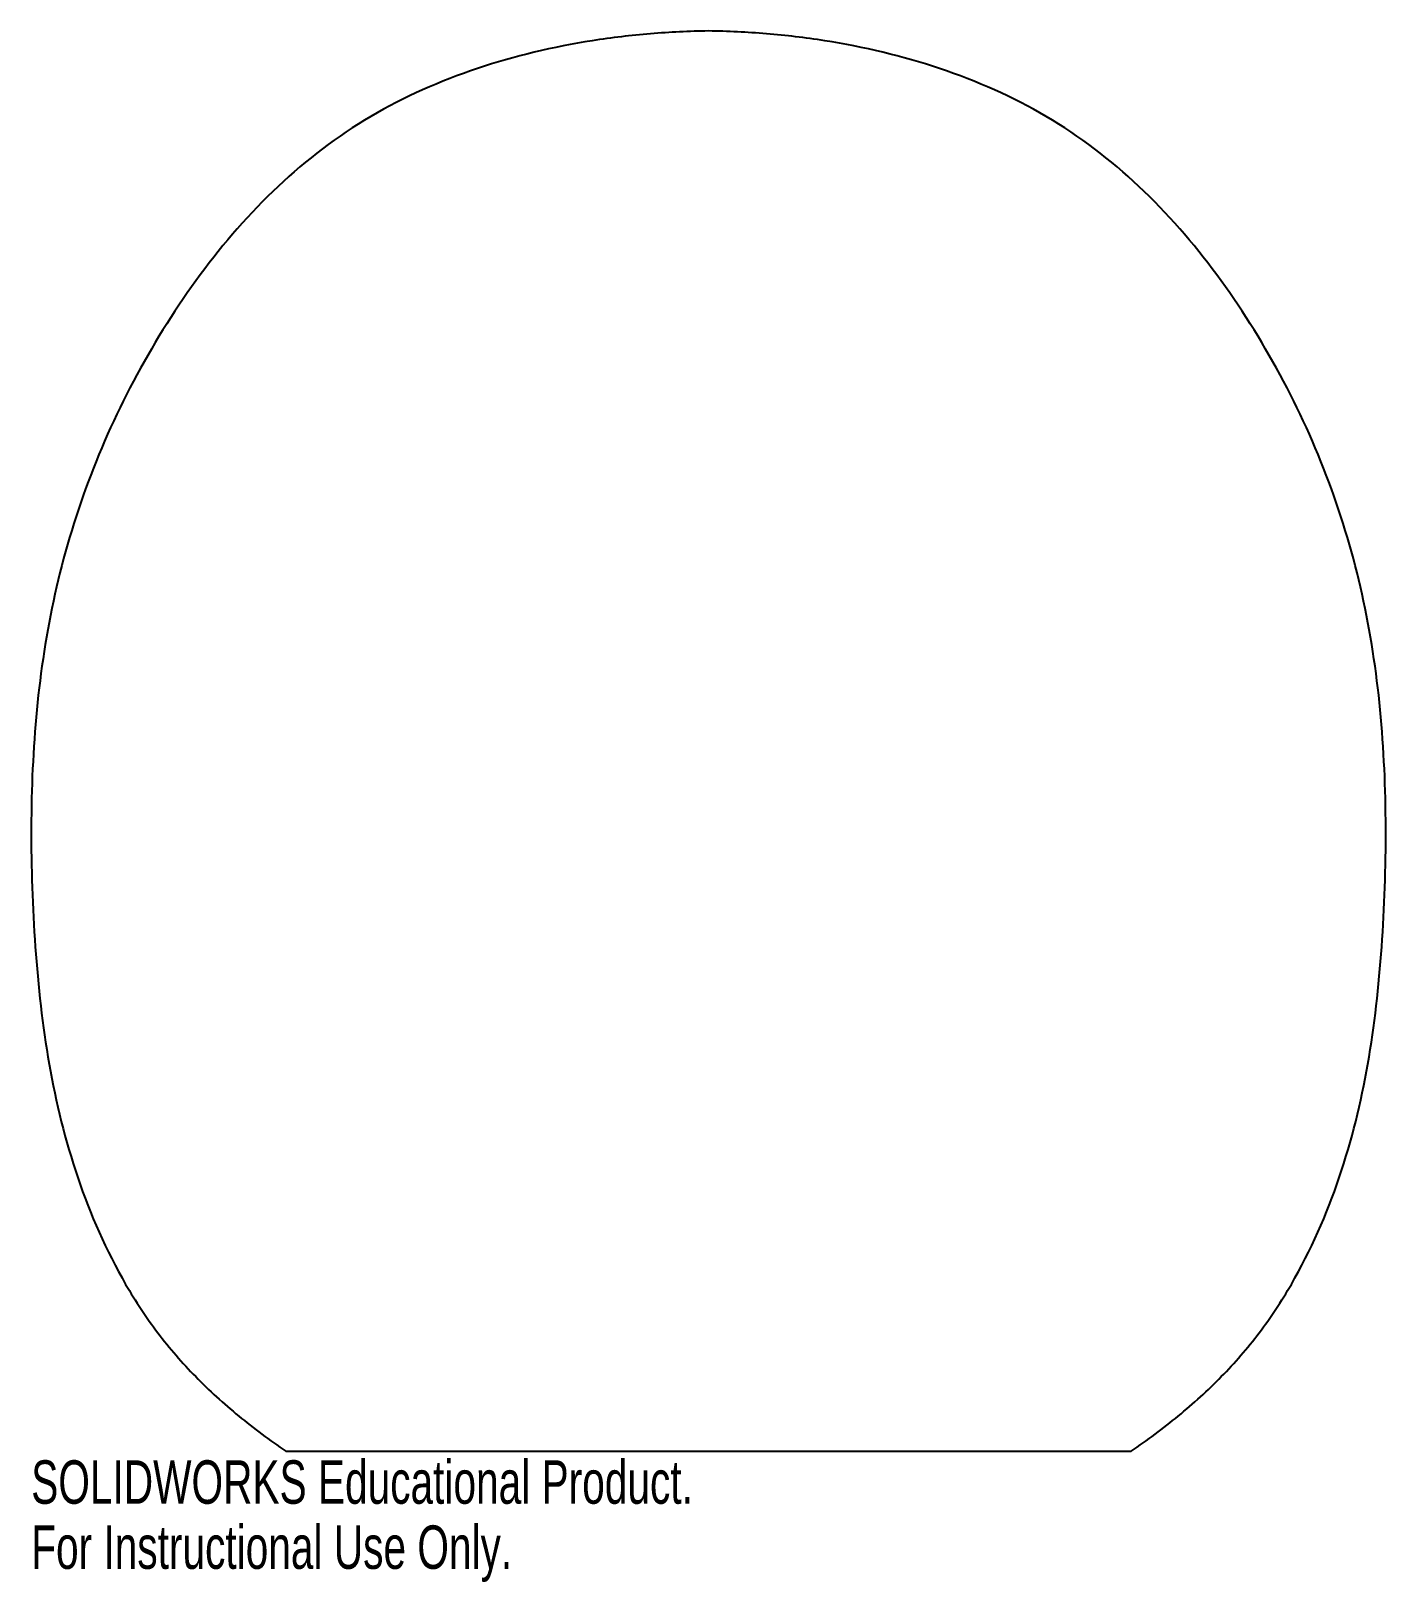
# Model space of a CAD drawing. Header units: millimetres. Extents: x -75 to 75, y -69 to 104.
import ezdxf

# ---------------------------------------------------------------- set-up
doc = ezdxf.new("R2010")
doc.units = ezdxf.units.MM
doc.styles.add('SLDTEXTSTYLE0', font='TXT', dxfattribs={"width": 0.7})

msp = doc.modelspace()

# ---------------------------------------------------------------- linework, layer by layer
at = {"color": 7, "linetype": 'Continuous', "lineweight": 25}
msp.add_line((-47.06, -53.98), (47.06, -53.98), dxfattribs=at)
for points, knots in [([(0, 104.18), (-2.15, 104.15), (-6.44, 103.95), (-15.14, 102.92), (-25.88, 100.37), (-37.89, 95.08), (-48.22, 87.23), (-56.86, 77.23), (-63.92, 66.01), (-69.37, 54.06), (-73.07, 41.54), (-75.03, 28.61), (-75.59, 15.44), (-75.13, 2.17), (-73.69, -10.94), (-70.61, -23.6), (-66.2, -33.66), (-61.43, -40.89), (-57.2, -45.76), (-52.4, -50.14), (-48.86, -52.76), (-47.06, -53.98)], [0.0000464, 0.0000464, 0.0000464, 0.0000464, 0.0254296, 0.0508127, 0.101579, 0.1523453, 0.2031116, 0.2538779, 0.3046442, 0.3554106, 0.4061769, 0.4569432, 0.5077095, 0.5584758, 0.6092421, 0.6600084, 0.7107747, 0.7361578, 0.761541, 0.7869241, 0.8123073, 0.8123073, 0.8123073, 0.8123073]), ([(47.06, -53.98), (48.86, -52.76), (52.4, -50.14), (57.2, -45.76), (61.43, -40.89), (66.2, -33.66), (70.61, -23.6), (73.69, -10.94), (75.13, 2.17), (75.59, 15.44), (75.03, 28.61), (73.07, 41.54), (69.37, 54.06), (63.92, 66.01), (56.86, 77.23), (48.22, 87.23), (37.89, 95.08), (25.88, 100.37), (15.14, 102.92), (6.44, 103.95), (2.15, 104.15), (0, 104.18)], [0.1876927, 0.1876927, 0.1876927, 0.1876927, 0.2130759, 0.238459, 0.2638422, 0.2892253, 0.3399916, 0.3907579, 0.4415242, 0.4922905, 0.5430568, 0.5938231, 0.6445894, 0.6953558, 0.7461221, 0.7968884, 0.8476547, 0.898421, 0.9491873, 0.9745704, 0.9999536, 0.9999536, 0.9999536, 0.9999536])]:
    msp.add_open_spline(points, degree=3, knots=knots, dxfattribs=at)

# ---------------------------------------------------------------- texts
at = {"color": 7, "linetype": 'Continuous', "char_height": 4.8336, "attachment_point": 1, "style": 'SLDTEXTSTYLE0'}
for s, insert in [('SOLIDWORKS Educational Product.', (-75.42, -55)), ('For Instructional Use Only.', (-75.42, -62.25))]:
    msp.add_mtext(s, dxfattribs=dict(at, insert=insert))

doc.saveas('drawing.dxf')
